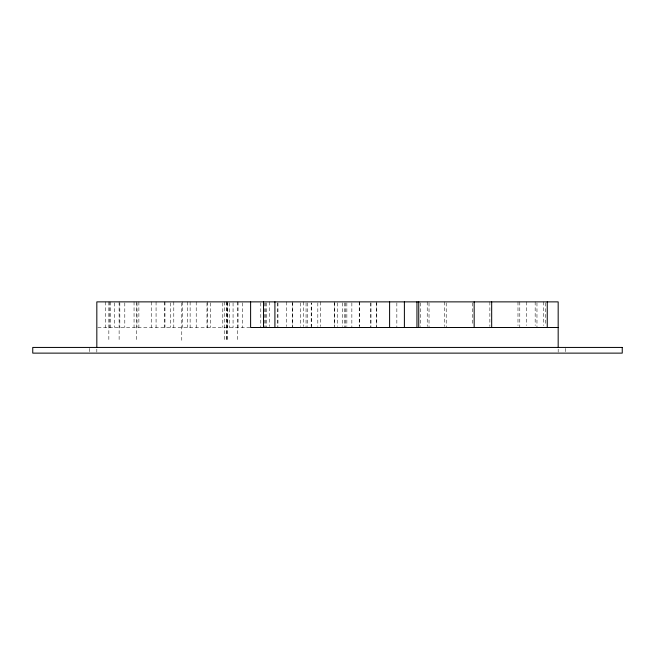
<?xml version="1.0" encoding="UTF-8"?>
<svg xmlns="http://www.w3.org/2000/svg" width="655" height="655" viewBox="0 0 655 655"><rect width="100%" height="100%" fill="white"/><g stroke="black" fill="none" stroke-linecap="round" stroke-linejoin="round"><path stroke-width="0.49" stroke-dasharray="3.27 2.46" d="M97.841 327.5L250.611 327.5M565.29 348.386L565.29 353.127M558.175 349.107L558.175 352.144M545.443 302.856L545.443 325.527M543.65 301.873L543.65 325.527M536.969 302.856L536.969 327.5M535.168 301.873L535.168 325.527M526.301 301.873L526.301 325.527M519.783 301.873L519.783 327.5M517.982 301.873L517.982 325.527M489.866 301.873L489.866 326.517M472.361 302.856L472.361 325.527M446.211 302.856L446.211 327.5M444.409 301.873L444.409 326.517M429.025 302.856L429.025 327.5M427.224 301.873L427.224 326.517M420.289 302.856L420.289 326.517M396.848 302.856L396.848 327.5M376.772 302.856L376.772 327.5M376.248 301.873L376.248 326.517M370.967 302.856L370.967 326.517M370.787 302.856L370.787 327.5M359.423 301.873L359.423 326.517M359.227 301.873L359.227 326.517M351.858 302.856L351.858 327.5M346.855 302.856L346.855 326.517M345.406 302.856L345.406 327.5M344.767 302.856L344.767 327.5M342.393 302.856L342.393 326.517M337.718 302.856L337.718 326.517M334.648 302.856L334.648 326.517M334.369 301.873L334.369 326.517M320.516 301.873L320.516 326.517M317.822 302.856L317.822 326.517M311.231 327.5L311.231 302.856L311.199 326.517M307.686 302.856L307.686 326.517M306.057 302.856L306.057 327.5M303.486 301.873L303.486 326.517M300.432 302.856L300.432 326.517M292.76 302.856L292.76 326.517M292.261 301.873L292.261 327.5M286.497 301.873L286.497 326.517M277.966 302.856L277.966 326.517M277.622 302.856L277.622 326.517M269.631 301.873L269.631 326.517M266.577 302.856L266.577 327.5M265.095 302.856L265.095 326.517M264.931 302.856L264.931 327.5M260.796 302.856L260.796 327.5M242.317 302.856L242.317 327.5M238.043 301.873L238.043 327.5M237.347 301.873L237.347 340.313M233.065 302.856L233.065 327.5M229.692 302.856L229.692 327.5M227.768 302.856L227.768 327.5M227.383 301.873L227.383 340.313M226.9 301.873L226.9 340.313M226.262 301.873L226.262 340.313M224.329 301.873L224.329 340.313M222.79 302.856L222.79 327.5M210.582 302.856L210.582 327.5M207.307 301.873L207.307 327.5M206.98 302.856L206.98 327.5M196.213 301.873L196.213 327.5M190.122 301.873L190.122 327.5M187.543 301.873L187.543 327.5M182.467 301.873L182.467 327.5M181.771 302.856L181.771 340.313M173.796 301.873L173.796 327.5M170.357 302.856L170.357 327.5M164.962 301.873L164.962 327.5M164.258 301.873L164.258 327.5M156.07 301.873L156.07 327.5M151.239 301.873L151.239 327.5M138.876 301.873L138.876 327.5M137.01 302.856L137.01 327.5M136.469 301.873L136.469 340.313M134.054 301.873L134.054 327.5M124.802 302.856L124.802 327.5M119.824 302.856L119.824 327.5M119.12 301.873L119.12 340.313M114.527 302.856L114.527 327.5M110.605 301.873L110.605 327.5M109.549 301.873L109.549 327.5M108.845 301.873L108.845 340.313M105.463 301.873L105.463 327.5M96.825 349.107L96.825 352.128M89.71 348.386L89.71 353.127"/><path stroke-width="0.98" d="M558.175 327.5L250.611 327.5L250.611 301.873M558.175 347.215L558.175 301.873L96.825 301.873L96.825 347.101M547.252 301.873L547.252 327.5M491.676 301.873L491.676 327.5M474.163 301.873L474.163 327.5M418.75 301.873L418.75 327.5M416.948 301.873L416.948 327.5M404.389 301.873L404.389 327.5M389.602 301.873L389.602 327.5M274.912 301.873L274.912 327.5M263.506 301.873L263.506 327.5M622.25 347.437L32.75 347.437L32.75 353.127L622.25 353.127L622.25 347.437"/></g></svg>
